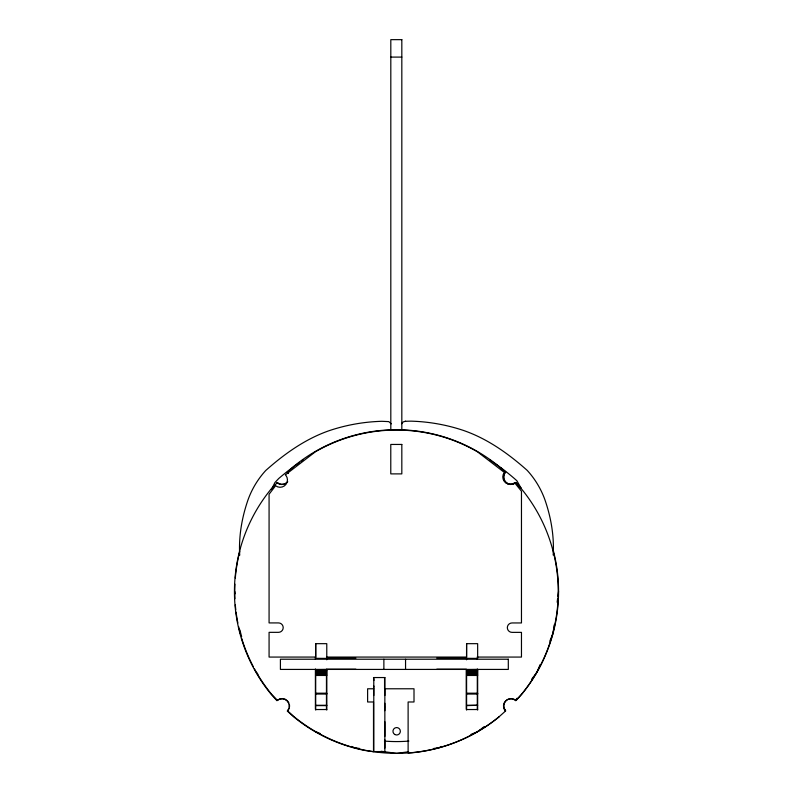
<?xml version="1.0" encoding="UTF-8"?>
<svg xmlns="http://www.w3.org/2000/svg" width="793" height="793" viewBox="0 0 793 793"><rect width="100%" height="100%" fill="white"/><g stroke="black" fill="none" stroke-linecap="round" stroke-linejoin="round"><path stroke-width="1.19" d="M315.703 710.042L315.703 669.401M326.775 659.806L326.775 643.668L315.703 643.668L315.703 657.07L269.075 657.07L269.075 632.338L278.492 632.338A4.708 4.708 0 0 0 283.2 627.63A4.708 4.708 0 0 0 278.492 622.921L269.075 622.921L269.075 494.237L275.597 485.742A7.355 7.355 0 0 0 285.916 475.423L285.351 474.858L315.465 451.742A161.901 161.901 0 0 1 477.366 451.742L504.338 472.44A7.355 7.355 0 0 0 514.657 482.759L521.467 491.244L521.467 622.951L512.04 622.951A4.708 4.708 0 0 0 507.332 627.659A4.708 4.708 0 0 0 512.04 632.368L521.467 632.368L521.467 657.07L477.654 657.07M326.775 710.042L326.775 705.284L315.703 705.284M326.775 693.746L326.775 669.401M373.781 695.52L373.781 688.592M384.853 748.116L384.853 739.839M384.853 736.39L384.853 721.709M384.853 710.687L384.853 707.267M384.853 706.722L384.853 703.292M384.853 695.52L384.853 688.592M466.591 710.042L466.591 669.401M466.591 658.329L477.654 658.388L477.654 643.668L466.591 643.668L466.591 657.07L326.775 657.07M477.654 693.746L477.654 669.401M477.654 710.042L477.654 693.201L466.591 693.201M326.775 658.388L315.703 658.329M554.148 624.973L553.038 633.349L549.807 641.16M557.142 602.224L557.608 598.636M557.925 596.237L558.559 591.449M271.394 489.559L274.923 482.541L278.71 478.526A227.115 227.115 0 0 1 294.322 466.215M540.102 664.593L536.871 672.395L531.726 679.095M401.635 423.7L403.24 421.886L405.58 421.271M517.056 698.227L515.589 700.14L513.933 699.188A7.296 7.296 0 0 0 505.349 710.369M516.055 700.506L521.804 694.162A161.901 161.901 0 0 0 553.246 550.332M288.216 710.122L287.581 710.825L293.945 716.604A161.901 161.901 0 0 0 320.332 734.229M514.875 483.304L516.055 482.392L520.981 487.834M484.305 726.517L477.604 731.661L470.913 734.427M441.909 746.451L438.559 747.829L433.771 748.463M408.623 751.774L396.659 753.35L381.096 751.298M405.094 421.281L411.091 421.152A181.23 181.23 0 0 1 463.459 430.44C487.388 438.678 508.462 453.705 527.216 470.398A87.081 87.081 0 0 1 544.761 499.342C550.808 516.57 554.059 534.888 553.306 553.167A28.746 28.746 0 0 1 553.157 555.011M390.81 57.096L401.823 57.096M326.458 658.14L355.898 658.14M436.794 658.14L466.225 658.14M355.898 669.203L326.458 669.203L326.458 709.329M436.794 669.203L466.225 669.203L466.225 709.329M315.703 669.649L326.775 669.52M466.591 669.649L477.654 669.52M315.703 669.738L326.775 669.738M466.591 669.738L477.654 669.738M315.703 669.887L326.775 669.887M466.591 669.887L477.654 669.887M315.703 670.472L326.775 670.472M466.591 670.472L477.654 670.472M315.703 671.235L326.775 671.235M466.591 671.235L477.654 671.235M315.703 672.127L326.775 672.127M466.591 672.127L477.654 672.127M315.703 673.079L326.775 673.079M466.591 673.079L477.654 673.079M315.703 674.03L326.775 674.03M466.591 674.03L477.654 674.03M315.703 674.912L326.775 674.912M466.591 674.912L477.654 674.912M315.703 675.458L326.775 675.458M466.591 675.458L477.654 675.458M315.703 693.201L326.775 693.201L326.775 704.64L326.775 705.621L315.703 705.621M315.703 694.044L326.775 694.044M466.591 694.044L477.654 694.044M466.591 705.284L477.654 705.284L466.591 705.621M315.703 709.527L326.775 709.527M466.591 709.527L477.654 709.527M359.546 748.463L354.749 747.829L351.408 746.451M315.703 731.661L320.164 733.505M276.945 482.58L278.184 483.532A7.355 7.355 0 0 0 287.066 482.362M501.176 467.939L505.706 472.043L504.735 473.342A7.355 7.355 0 0 0 513.111 484.057M287.581 472.063L288.255 472.826M504.764 709.606L505.716 710.845L499.055 716.793A161.901 161.901 0 0 1 412.211 752.765L408.117 752.963L408.117 701.983L414.005 701.983L414.005 688.78L384.565 688.78L384.565 677.718M505.399 711.043L504.457 709.804A7.355 7.355 0 0 1 514.508 699.753L515.737 700.695L521.497 694.351A161.901 161.901 0 0 0 521.497 488.934L515.737 482.58L514.508 483.532A7.355 7.355 0 0 1 512.734 484.265M288.236 473.48L287.284 472.241L293.638 466.492A161.901 161.901 0 0 1 391.455 429.816M256.446 672.395L257.913 674.308M391.286 423.849L388.788 421.618L381.82 421.301A181.23 181.23 0 0 0 329.452 430.579C305.533 438.816 284.449 453.844 265.705 470.536A87.081 87.081 0 0 0 248.15 499.481C242.113 516.709 238.852 535.027 239.605 553.306A28.746 28.746 0 0 0 239.754 555.15M520.773 487.596L516.897 480.766L514.201 478.377A227.115 227.115 0 0 0 493.157 462.279M241.657 636.7L239.793 629.761M234.758 591.449L235.065 593.838M405.55 659.221L405.56 669.421M383.871 659.221L383.881 669.421M477.297 656.822L477.297 659.261M477.297 669.034L477.297 709.329M466.591 643.668L466.542 659.816M315.703 643.668L315.703 658.388M315.396 656.822L315.396 659.261M315.396 669.034L315.396 709.329M499.362 716.604A161.901 161.901 0 0 1 350.823 746.728M349.654 746.382A161.901 161.901 0 0 1 321.413 734.804M254.454 668.846A161.901 161.901 0 0 0 271.503 694.162L277.421 700.318A7.355 7.355 0 0 1 288.969 703.113M253.304 666.685A161.901 161.901 0 0 1 241.726 638.444M240.378 633.746A161.901 161.901 0 0 1 238.624 626.619M237.86 623.03A161.901 161.901 0 0 1 236.086 612.176M235.789 609.748A161.901 161.901 0 0 1 235.313 604.881M234.916 598.784A161.901 161.901 0 0 1 234.916 584.114M235.313 578.008A161.901 161.901 0 0 1 239.754 551.512M289.098 708.417A7.355 7.355 0 0 1 288.008 710.409M289.415 704.62A7.355 7.355 0 0 1 289.475 706.89M408.891 741.078A150.125 150.125 0 0 1 384.427 741.078M401.228 429.816A161.901 161.901 0 0 1 499.055 466.492L505.399 472.241L504.457 473.48A7.355 7.355 0 0 0 510.831 484.523M373.939 686.034A26.308 26.308 0 0 1 373.503 688.78L367.615 688.78L367.615 701.983L373.503 701.983L373.503 751.724L364.76 750.436A161.901 161.901 0 0 1 293.638 716.793L287.284 711.043L288.236 709.804A7.355 7.355 0 0 0 278.184 699.753L276.945 700.695L271.196 694.351A161.901 161.901 0 0 1 271.196 488.934L277.372 482.541A7.355 7.355 0 0 0 287.75 481.767M373.503 677.718A26.308 26.308 0 0 1 373.939 680.463M295.214 465.57A227.115 227.115 0 0 1 299.754 462.418M301.588 461.189A227.115 227.115 0 0 1 303.441 459.98M489.479 459.831A227.115 227.115 0 0 1 492.245 461.655M401.823 39.65L390.81 39.65L390.81 429.727L401.823 429.727L401.823 39.65M401.823 444.447L390.78 444.447L390.78 473.887L401.823 473.887L401.823 444.447M508.303 659.221L280.415 659.221L280.415 669.421L508.313 669.421L508.303 659.221M384.853 677.549L373.781 677.549L373.781 751.566L384.853 751.566L384.853 677.549M394.805 734.487A3.707 3.707 0 0 0 400.366 731.275A3.707 3.707 0 0 0 394.805 728.063A3.707 3.707 0 0 0 394.805 734.487"/></g></svg>
